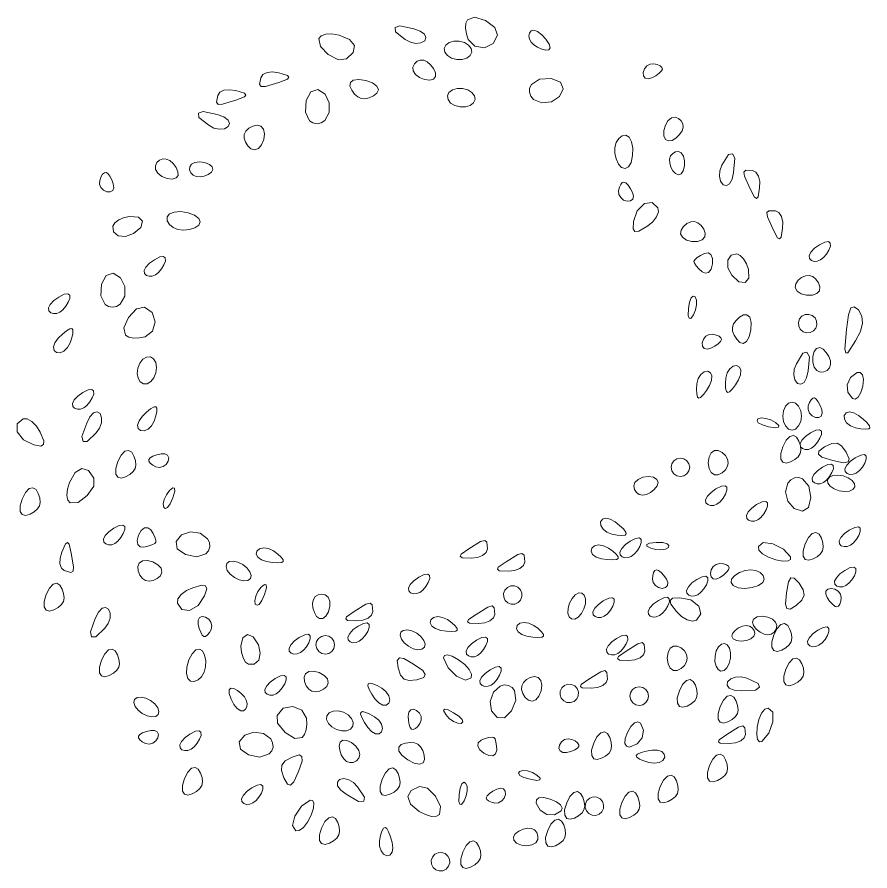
# Model space of a CAD drawing. Header units: millimetres. Extents: x -63086 to 144078, y -129912 to 13382.
# Drawn here: x 60681 to 61671, y -56152 to -55160 of the extents above; entities that cross this region are included whole.
import ezdxf

# ---------------------------------------------------------------- set-up
doc = ezdxf.new("R2010")
doc.units = ezdxf.units.MM
doc.layers.get('0').update_dxf_attribs({"lineweight": 0})
doc.layers.add('観葉植物', color=92, linetype='Continuous', lineweight=9)

# ---------------------------------------------------------------- blocks, each defined once
blk = doc.blocks.new('樹木平面（CAD素材.com）11f3c5c9')
at = {"color": 0, "linetype": 'ByBlock', "lineweight": -2}
for points in [[(31.64, 481.14), (39.18, 473.37), (50.38, 471.65), (60.58, 476.65), (65.5, 486.34), (62.54, 495.14), (51.5, 503.21), (38.76, 507.17), (30.71, 503.98), (28.89, 500.02), (28.49, 494.2), (29.42, 487.58)], [(-19.02, 479.64), (-17.54, 483.29), (-19.16, 487.21), (-24.16, 490.87), (-31.8, 493.6), (-48.04, 497.09), (-53.5, 494.99), (-53.08, 490.22), (-41.62, 481.08), (-35.68, 477.94), (-29.27, 476.59), (-23.41, 477.16)], [(-141.84, 482.24), (-139.35, 485.41), (-133.99, 487.25), (-126.69, 487.57), (-118.5, 486.19), (-106.34, 481.18), (-100.62, 473.98), (-101.9, 466.05), (-109.93, 458.71), (-119.16, 457.68), (-130.98, 463.73), (-140.2, 473.19)], [(104.41, 478.22), (107.6, 475.02), (112.06, 472.1), (117.01, 469.86), (121.71, 468.72), (125.29, 469.28), (126.76, 471.59), (125.65, 475.77), (121.74, 481.61), (117.05, 486.74), (112.1, 490.31), (107.65, 491.89), (104.44, 491.11), (102.53, 488.65), (101.85, 485.33), (102.5, 481.66)], [(18.26, 457.77), (24.51, 457.78), (30.02, 459.45), (33.96, 462.49), (35.72, 466.41), (35.01, 470.66), (31.98, 474.59), (27.07, 477.61), (21.03, 479.21), (14.78, 479.2), (9.26, 477.52), (5.33, 474.49), (3.57, 470.56), (4.28, 466.31), (7.31, 462.38), (12.22, 459.36)], [(-6.58, 442.46), (-8.75, 447.29), (-12.13, 451.77), (-16.15, 455.27), (-20.2, 457.13), (-24.16, 457.3), (-27.94, 455.85), (-30.96, 453.01), (-32.74, 449.2), (-32.51, 444.89), (-29.85, 440.58), (-25.16, 436.92), (-19.12, 434.53), (-13.15, 433.81), (-8.71, 435.13), (-6.47, 438.2)], [(244.88, 436.78), (249.36, 439.14), (253.24, 441.87), (256.07, 444.59), (257.07, 446.75), (256.5, 448.66), (254.35, 450.5), (251.02, 451.99), (246.96, 452.86), (242.76, 452.52), (238.96, 450.5), (236.15, 447.12), (234.77, 442.89), (235.12, 438.98), (237.14, 436.42), (240.57, 435.63)], [(-188.46, 431.4), (-178.25, 435.06), (-176.72, 437.28), (-178.26, 439.4), (-188.42, 442.38), (-195.61, 443.47), (-202.12, 442.75), (-206.96, 440.41), (-209.39, 436.79), (-210.69, 429.08), (-208.8, 426.43), (-203.81, 426.53)], [(-74.42, 419.02), (-72.85, 422.84), (-74.46, 426.92), (-79.58, 430.71), (-87.43, 433.54), (-95.66, 434.86), (-101.97, 434.01), (-105.36, 431.21), (-105.82, 427.12), (-103.69, 422.3), (-100.45, 417.85), (-96.63, 414.4), (-92.82, 412.6), (-88.62, 412.34), (-83.61, 413.51), (-78.62, 415.83)], [(107.43, 411.57), (117.14, 407.48), (128.38, 408.78), (137.63, 414.89), (141.9, 424), (138.51, 431.64), (127.66, 435.83), (114.3, 434.99), (104.86, 428.89), (102.78, 424.76), (102.54, 420.01), (104.17, 415.37)], [(-259.35, 416.19), (-256.91, 419.81), (-252.07, 422.15), (-245.56, 422.86), (-238.37, 421.77), (-228.22, 418.8), (-226.67, 416.67), (-228.2, 414.45), (-238.41, 410.79), (-253.76, 405.93), (-258.75, 405.83), (-260.64, 408.48)], [(-135.15, 387.18), (-129.89, 396.3), (-129.78, 407.62), (-134.7, 417.55), (-143.22, 422.92), (-151.22, 420.5), (-156.72, 410.25), (-157.53, 396.89), (-152.65, 386.77), (-148.81, 384.2), (-144.13, 383.37), (-139.33, 384.41)], [(22.07, 402.79), (28.32, 402.8), (33.83, 404.48), (37.77, 407.51), (39.53, 411.44), (38.82, 415.69), (35.78, 419.62), (30.88, 422.64), (24.83, 424.23), (18.59, 424.22), (13.07, 422.55), (9.14, 419.51), (7.37, 415.58), (8.09, 411.34), (11.12, 407.41), (16.03, 404.39)], [(-247.1, 380.08), (-245.63, 383.73), (-247.24, 387.65), (-252.25, 391.31), (-259.89, 394.04), (-276.13, 397.53), (-281.59, 395.43), (-281.17, 390.66), (-269.71, 381.52), (-263.77, 378.38), (-257.36, 377.03), (-251.5, 377.6)], [(268.23, 363.99), (272.75, 366.75), (276.78, 370.66), (279.75, 375.08), (281.1, 379.32), (280.78, 383.28), (278.87, 386.85), (275.67, 389.49), (271.68, 390.79), (267.43, 390.03), (263.48, 386.86), (260.43, 381.75), (258.81, 375.46), (258.83, 369.45), (260.69, 365.2), (264.01, 363.36)], [(-205.97, 365.12), (-205.15, 371.73), (-206.38, 377.19), (-209.41, 380.64), (-213.69, 381.72), (-218.55, 380.65), (-223.07, 378.19), (-226.58, 374.79), (-228.47, 370.92), (-228.68, 366.63), (-227.26, 361.95), (-224.49, 357.62), (-220.75, 354.33), (-216.48, 353.21), (-212.16, 354.76), (-208.45, 358.94)], [(209.63, 332.36), (213.6, 331.21), (217.43, 333.19), (220.54, 338.53), (222.34, 346.42), (222.64, 354.97), (221.2, 362.42), (218.34, 367.68), (214.46, 369.88), (210.22, 369.21), (206.31, 366.31), (203.32, 361.61), (201.75, 355.81), (201.72, 349.31), (203.25, 342.55), (206, 336.56)], [(272.3, 325.4), (275.58, 324.17), (278.69, 325.28), (281.16, 328.84), (282.53, 334.34), (282.64, 340.39), (281.33, 345.7), (278.86, 349.46), (275.61, 351.1), (272.1, 350.76), (268.92, 348.95), (266.55, 345.92), (265.38, 342.16), (265.49, 337.81), (266.87, 333.08), (269.25, 328.7)], [(327.44, 312.48), (331.25, 311.47), (334.94, 313.55), (337.96, 318.97), (339.72, 326.89), (341.17, 343.44), (338.41, 348.59), (333.74, 347.59), (326.08, 335.09), (323.7, 328.8), (323.15, 322.28), (324.45, 316.53)], [(-305.55, 327.69), (-307.72, 332.52), (-311.11, 337), (-315.12, 340.5), (-319.17, 342.36), (-323.13, 342.53), (-326.92, 341.08), (-329.94, 338.23), (-331.71, 334.43), (-331.49, 330.12), (-328.83, 325.81), (-324.13, 322.15), (-318.1, 319.76), (-312.13, 319.04), (-307.68, 320.35), (-305.45, 323.42)], [(-266.75, 326.95), (-265.13, 330.06), (-265.84, 333.28), (-269.07, 336.18), (-274.35, 338.21), (-280.35, 339.07), (-285.78, 338.42), (-289.81, 336.44), (-291.84, 333.42), (-291.94, 329.9), (-290.53, 326.51), (-287.83, 323.79), (-284.24, 322.16), (-279.91, 321.73), (-275.04, 322.52), (-270.4, 324.33)], [(361.76, 329.09), (365.65, 327.13), (368.57, 322.61), (370.09, 316.24), (369.9, 308.97), (368.2, 298.52), (366.29, 296.73), (363.89, 297.97), (359, 307.65), (352.27, 322.28), (351.55, 327.22), (353.95, 329.42)], [(-380.67, 313.53), (-382.45, 318.26), (-384.69, 322.45), (-387.03, 325.6), (-389.06, 326.85), (-391.02, 326.53), (-393.11, 324.62), (-395, 321.5), (-396.37, 317.58), (-396.55, 313.36), (-395.02, 309.35), (-392.01, 306.14), (-387.98, 304.25), (-384.06, 304.12), (-381.26, 305.8), (-380.06, 309.11)], [(216.14, 293.38), (220.05, 293.73), (222.62, 295.75), (223.4, 299.18), (222.25, 303.49), (219.9, 307.96), (217.16, 311.84), (214.45, 314.68), (212.28, 315.67), (210.37, 315.11), (208.54, 312.95), (207.05, 309.62), (206.17, 305.56), (206.51, 301.36), (208.53, 297.56), (211.91, 294.76)], [(238.89, 264.15), (245.3, 269.21), (249.98, 275.13), (252.31, 280.96), (251.82, 285.79), (245.1, 291.75), (236.06, 290.8), (227.62, 282.39), (223.38, 269.72), (222.95, 261.37), (225.09, 258.42), (229.48, 258.72)], [(-281.41, 265.63), (-279.78, 269.42), (-281.27, 273.47), (-286.18, 277.22), (-293.79, 279.98), (-302.24, 281.33), (-309.8, 280.83), (-315.38, 278.65), (-318.04, 275.07), (-317.91, 270.78), (-315.51, 266.53), (-311.22, 262.98), (-305.66, 260.71), (-299.21, 259.88), (-292.31, 260.55), (-286.03, 262.54)], [(385.63, 260.63), (390.52, 250.95), (392.92, 249.71), (394.83, 251.5), (396.53, 261.95), (396.72, 269.22), (395.2, 275.59), (392.28, 280.11), (388.39, 282.07), (380.58, 282.4), (378.18, 280.2), (378.9, 275.26)], [(-357.25, 255.82), (-348.65, 262.93), (-346.75, 270.11), (-351.33, 275.01), (-361.4, 275.81), (-368.18, 274.36), (-374.29, 271.66), (-378.89, 268.21), (-381.06, 264.48), (-380.2, 257.76), (-374.93, 253.25), (-366.38, 252.48)], [(291.23, 246.61), (297.89, 246.62), (303.16, 248.51), (306.2, 251.94), (306.74, 256.32), (305.08, 261.02), (302.09, 265.2), (298.27, 268.25), (294.2, 269.65), (289.91, 269.33), (285.45, 267.34), (281.49, 264.06), (278.69, 259.94), (278.11, 255.56), (280.18, 251.48), (284.79, 248.31)], [(440.53, 225.23), (444.09, 228), (447.55, 232.06), (450.38, 236.7), (452.09, 241.22), (451.98, 244.84), (449.87, 246.58), (445.59, 246), (439.3, 242.84), (433.63, 238.82), (429.48, 234.35), (427.36, 230.13), (427.74, 226.85), (429.95, 224.66), (433.15, 223.57), (436.87, 223.76)], [(-331.63, 207.89), (-328.07, 210.66), (-324.62, 214.72), (-321.78, 219.36), (-320.07, 223.88), (-320.19, 227.5), (-322.29, 229.24), (-326.58, 228.66), (-332.86, 225.5), (-338.53, 221.48), (-342.68, 217.01), (-344.8, 212.79), (-344.42, 209.51), (-342.22, 207.31), (-339.01, 206.23), (-335.29, 206.42)], [(303, 211.35), (306.92, 209.74), (310.62, 210.79), (313.52, 214.63), (315.1, 220.69), (315.11, 226.95), (313.28, 231.4), (309.97, 233.36), (305.76, 232.79), (301.29, 230.48), (297.43, 227.89), (294.59, 225.37), (293.66, 223.45), (294.07, 221.37), (296.18, 218.21), (299.26, 214.72)], [(337.58, 207.56), (345.7, 199.9), (353.05, 198.91), (357.35, 204.06), (356.9, 214.15), (354.62, 220.69), (351.19, 226.43), (347.19, 230.56), (343.23, 232.25), (336.66, 230.57), (332.84, 224.78), (333.13, 216.2)], [(-372.66, 174.01), (-367.39, 183.14), (-367.29, 194.46), (-372.21, 204.39), (-380.73, 209.76), (-388.73, 207.34), (-394.23, 197.09), (-395.04, 183.73), (-390.16, 173.6), (-386.32, 171.03), (-381.64, 170.2), (-376.83, 171.25)], [(424.46, 184.15), (431.12, 184.16), (436.38, 186.06), (439.43, 189.49), (439.97, 193.87), (438.31, 198.56), (435.31, 202.74), (431.5, 205.8), (427.43, 207.2), (423.14, 206.88), (418.67, 204.89), (414.72, 201.6), (411.92, 197.48), (411.33, 193.11), (413.41, 189.02), (418.02, 185.85)], [(-442.69, 164.53), (-439.12, 167.3), (-435.67, 171.37), (-432.84, 176.01), (-431.13, 180.53), (-431.24, 184.15), (-433.34, 185.89), (-437.63, 185.3), (-443.91, 182.15), (-449.58, 178.13), (-453.74, 173.66), (-455.85, 169.44), (-455.48, 166.16), (-453.27, 163.96), (-450.06, 162.87), (-446.34, 163.07)], [(293.12, 161.55), (295.55, 167.19), (296.72, 173.12), (296.54, 178.43), (294.92, 182.2), (292.64, 183), (290.41, 181.3), (288.56, 176.3), (287.48, 168.86), (287.08, 160.78), (288.19, 157.45), (290.17, 157.39)], [(-343.54, 136.04), (-334.9, 142.55), (-331.81, 153.46), (-335.51, 164.2), (-344.51, 170.28), (-353.61, 168.43), (-362.98, 158.48), (-368.49, 146.32), (-366.32, 137.93), (-362.61, 135.64), (-356.89, 134.53), (-350.21, 134.63)], [(481.11, 131.13), (486.82, 142.25), (489.24, 151.7), (488.49, 159.93), (484.73, 167.33), (479.84, 170.87), (475.94, 169.48), (473.01, 161.52), (470.8, 144.5), (468.65, 121.44), (469.86, 117.33), (472.4, 117.42)], [(346.92, 129.41), (350.89, 128.32), (354.74, 130.43), (357.88, 135.97), (359.71, 144.11), (360, 152.44), (358.38, 158.6), (355.19, 161.61), (351.06, 161.57), (346.54, 158.86), (342.53, 155.09), (339.58, 150.88), (338.27, 146.87), (338.52, 142.67), (340.31, 137.84), (343.23, 133.18)], [(424.29, 140.59), (428.49, 140.88), (432.27, 142.76), (435.05, 145.94), (436.39, 149.92), (436.1, 154.12), (434.22, 157.9), (431.04, 160.68), (427.06, 162.03), (422.86, 161.73), (419.08, 159.85), (416.3, 156.67), (414.95, 152.69), (415.25, 148.49), (417.13, 144.71), (420.31, 141.93)], [(-428.77, 145.48), (-430.99, 145.35), (-435.02, 142.85), (-439.7, 139.08), (-444.51, 134.32), (-448.32, 129.15), (-449.99, 124.18), (-449.31, 120.2), (-446.59, 117.69), (-442.42, 117.36), (-437.95, 119.36), (-433.87, 123.39), (-430.85, 128.85), (-428.83, 134.73), (-427.75, 139.95), (-427.63, 143.91)], [(313.38, 122.84), (317.85, 125.19), (321.73, 127.93), (324.57, 130.64), (325.56, 132.81), (325, 134.72), (322.84, 136.55), (319.51, 138.04), (315.45, 138.92), (311.25, 138.58), (307.45, 136.56), (304.64, 133.18), (303.27, 128.95), (303.62, 125.04), (305.63, 122.47), (309.07, 121.69)], [(440.2, 94.95), (444.39, 95.19), (448.15, 96.94), (450.9, 99.91), (452.22, 103.65), (452, 108.1), (450.24, 113.13), (447.33, 117.93), (443.66, 121.75), (439.74, 123.43), (436.06, 122.49), (433.18, 118.85), (431.64, 113.04), (431.61, 106.55), (433.26, 100.83), (436.28, 96.76)], [(-331.15, 94.29), (-330.39, 100.5), (-331.37, 106.17), (-333.89, 110.45), (-337.57, 112.69), (-341.87, 112.51), (-346.15, 109.98), (-349.75, 105.49), (-352.08, 99.69), (-352.85, 93.49), (-351.86, 87.81), (-349.34, 83.53), (-345.66, 81.29), (-341.36, 81.47), (-337.08, 84), (-333.48, 88.49)], [(413.92, 81.93), (417.73, 80.92), (421.42, 83), (424.43, 88.42), (426.2, 96.34), (427.64, 112.89), (424.88, 118.04), (420.21, 117.04), (412.55, 104.54), (410.17, 98.25), (409.62, 91.73), (410.92, 85.98)], [(332.81, 71.3), (334.93, 71.97), (338.21, 75.4), (341.8, 80.22), (345.26, 86.04), (347.66, 91.99), (348.04, 97.22), (346.39, 100.9), (343.12, 102.66), (339.01, 101.93), (335.18, 98.88), (332.24, 93.97), (330.67, 87.92), (330.18, 81.72), (330.44, 76.4), (331.31, 72.54)], [(299.27, 64.72), (301.39, 65.4), (304.67, 68.83), (308.26, 73.65), (311.73, 79.46), (314.12, 85.41), (314.5, 90.65), (312.85, 94.33), (309.59, 96.09), (305.47, 95.36), (301.65, 92.31), (298.7, 87.39), (297.13, 81.35), (296.64, 75.15), (296.9, 69.83), (297.78, 65.96)], [(477.57, 64.29), (480.89, 63.63), (484.35, 65.89), (487.47, 71.17), (489.66, 78.67), (490.54, 86.27), (489.49, 91.85), (486.8, 94.53), (483.07, 94.46), (475.28, 88.61), (471.37, 80.35), (472.23, 71.59)], [(-414.92, 53.55), (-411.36, 56.32), (-407.91, 60.38), (-405.07, 65.02), (-403.36, 69.54), (-403.47, 73.16), (-405.58, 74.9), (-409.87, 74.32), (-416.15, 71.17), (-421.82, 67.15), (-425.97, 62.68), (-428.09, 58.46), (-427.71, 55.17), (-425.51, 52.98), (-422.3, 51.89), (-418.58, 52.08)], [(396.74, 43.88), (397.55, 37.69), (399.91, 32.43), (403.42, 28.92), (407.55, 27.67), (411.67, 28.92), (415.18, 32.43), (417.55, 37.69), (418.35, 43.88), (417.55, 50.08), (415.18, 55.33), (411.67, 58.85), (407.55, 60.09), (403.42, 58.85), (399.91, 55.33), (397.55, 50.08)], [(442.03, 51.63), (440.25, 56.36), (438.02, 60.55), (435.68, 63.7), (433.65, 64.95), (431.68, 64.63), (429.6, 62.72), (427.71, 59.6), (426.34, 55.68), (426.16, 51.47), (427.69, 47.45), (430.7, 44.24), (434.72, 42.36), (438.65, 42.22), (441.44, 43.9), (442.64, 47.21)], [(-331.11, 54.81), (-333.33, 54.69), (-337.36, 52.18), (-342.05, 48.41), (-346.85, 43.65), (-350.66, 38.49), (-352.33, 33.51), (-351.65, 29.54), (-348.93, 27.02), (-344.76, 26.7), (-340.3, 28.7), (-336.21, 32.72), (-333.19, 38.18), (-331.17, 44.07), (-330.09, 49.28), (-329.97, 53.24)], [(-465.55, 25.25), (-469.77, 32.24), (-475.07, 37.61), (-480.57, 40.65), (-485.42, 40.76), (-492.17, 34.83), (-492.34, 25.74), (-485.04, 16.33), (-473, 10.55), (-464.76, 9.1), (-461.57, 10.85), (-461.32, 15.24)], [(-396.03, 46.75), (-399.46, 48.68), (-403.56, 47.58), (-407.83, 43.09), (-411.51, 35.86), (-417.05, 20.19), (-415.66, 14.51), (-410.88, 14.32), (-400.35, 24.51), (-396.47, 30.01), (-394.31, 36.19), (-394.14, 42.08)], [(388.24, 36.32), (382.94, 39.43), (377.21, 41.32), (371.91, 41.8), (367.97, 40.66), (366.9, 38.5), (368.31, 36.07), (373.03, 33.62), (380.29, 31.63), (388.26, 30.23), (391.69, 30.92), (392, 32.88)], [(497.96, 30.44), (497.55, 32.63), (494.55, 36.31), (490.21, 40.47), (484.87, 44.63), (479.26, 47.74), (474.11, 48.76), (470.26, 47.59), (468.11, 44.56), (468.33, 40.38), (470.88, 36.21), (475.39, 32.68), (481.2, 30.38), (487.29, 29.13), (492.6, 28.73), (496.54, 29.11)], [(412.89, 19.4), (409.31, 21.45), (405.05, 20.37), (400.63, 15.79), (396.83, 8.36), (394.47, 0.36), (394.5, -6.01), (396.84, -9.72), (400.85, -10.7), (405.9, -9.21), (410.73, -6.56), (414.63, -3.21), (416.9, 0.34), (417.71, 4.47), (417.18, 9.59), (415.51, 14.84)], [(430.12, 6.73), (433.68, 9.5), (437.13, 13.56), (439.97, 18.2), (441.68, 22.72), (441.57, 26.34), (439.46, 28.08), (435.18, 27.5), (428.89, 24.34), (423.22, 20.33), (419.07, 15.85), (416.95, 11.64), (417.33, 8.35), (419.54, 6.16), (422.74, 5.07), (426.46, 5.26)], [(470.51, 1.88), (465.12, 9.24), (459.84, 12.45), (453.66, 12.19), (445.39, 8.36), (438.68, 3.4), (438.12, -0.37), (442.28, -3.75), (454.71, -7.44), (467.38, -10.22), (472.65, -9.27), (473.98, -5.7)], [(-359.28, 2.06), (-362.86, 4.11), (-367.11, 3.03), (-371.53, -1.56), (-375.33, -8.98), (-377.7, -16.98), (-377.66, -23.35), (-375.32, -27.06), (-371.32, -28.04), (-366.27, -26.55), (-361.44, -23.9), (-357.53, -20.56), (-355.26, -17.01), (-354.46, -12.87), (-354.98, -7.76), (-356.65, -2.5)], [(-325.16, 0.05), (-330.08, -1.11), (-334.52, -2.79), (-337.94, -4.71), (-339.44, -6.56), (-339.37, -8.55), (-337.75, -10.86), (-334.89, -13.14), (-331.18, -15), (-327.03, -15.72), (-322.84, -14.71), (-319.28, -12.14), (-316.89, -8.39), (-316.26, -4.51), (-317.57, -1.52), (-320.7, 0.09)], [(310.28, -10.15), (311.14, -16.76), (313.69, -21.74), (317.48, -24.32), (321.9, -24.29), (326.34, -22.05), (330.1, -18.54), (332.65, -14.37), (333.51, -10.15), (332.65, -5.94), (330.1, -1.77), (326.34, 1.74), (321.9, 3.99), (317.48, 4.01), (313.69, 1.43), (311.14, -3.55)], [(267.05, -15.56), (267.87, -19.68), (270.22, -23.19), (273.73, -25.54), (277.86, -26.37), (281.98, -25.54), (285.49, -23.19), (287.84, -19.68), (288.66, -15.56), (287.84, -11.43), (285.49, -7.93), (281.98, -5.58), (277.86, -4.75), (273.73, -5.58), (270.22, -7.93), (267.87, -11.43)], [(482.17, -22.16), (485.74, -19.39), (489.19, -15.32), (492.03, -10.68), (493.74, -6.16), (493.62, -2.55), (491.52, -0.8), (487.23, -1.39), (480.95, -4.54), (475.28, -8.56), (471.13, -13.03), (469.01, -17.25), (469.38, -20.54), (471.59, -22.73), (474.8, -23.82), (478.52, -23.62)], [(-430.59, -56.72), (-433.42, -53.85), (-434.56, -48.29), (-433.94, -41.01), (-431.52, -33.06), (-425, -21.65), (-417.13, -16.9), (-409.43, -19.18), (-403.17, -28.08), (-403.33, -37.37), (-410.84, -48.31), (-421.41, -56.25)], [(444, -33.16), (447.56, -30.38), (451.02, -26.32), (453.85, -21.68), (455.56, -17.16), (455.45, -13.54), (453.34, -11.8), (449.06, -12.39), (442.77, -15.54), (437.1, -19.56), (432.95, -24.03), (430.83, -28.25), (431.21, -31.53), (433.42, -33.73), (436.62, -34.82), (440.34, -34.62)], [(223.82, -37.17), (224.59, -41.3), (226.81, -44.81), (230.11, -47.15), (233.99, -47.98), (238.37, -47.19), (243.13, -44.81), (247.53, -41.31), (250.84, -37.17), (252, -33.07), (250.61, -29.54), (246.63, -27.16), (240.67, -26.37), (234.23, -27.17), (228.77, -29.54), (225.12, -33.05)], [(402.79, -33.76), (399.97, -43.91), (402.7, -54.9), (409.94, -63.28), (419.53, -66.36), (426.67, -62.02), (429.44, -50.72), (426.89, -37.58), (419.64, -28.99), (415.28, -27.46), (410.54, -27.83), (406.15, -30.04)], [(480.26, -38.21), (479.92, -34.57), (477.24, -30.86), (472.65, -27.63), (466.81, -25.44), (460.64, -24.54), (455.07, -25.14), (450.93, -27.09), (448.87, -30.11), (449.21, -33.75), (451.89, -37.46), (456.48, -40.69), (462.32, -42.88), (468.49, -43.78), (474.06, -43.18), (478.21, -41.22)], [(-470.33, -41.29), (-473.91, -39.24), (-478.16, -40.32), (-482.58, -44.91), (-486.38, -52.33), (-488.75, -60.33), (-488.71, -66.7), (-486.38, -70.41), (-482.37, -71.4), (-477.32, -69.9), (-472.49, -67.25), (-468.58, -63.91), (-466.32, -60.36), (-465.51, -56.22), (-466.03, -51.11), (-467.7, -45.86)], [(-315.2, -42.49), (-318.97, -47.35), (-321.58, -52.79), (-322.73, -57.98), (-322.11, -62.04), (-320.09, -63.38), (-317.51, -62.29), (-314.47, -57.91), (-311.57, -50.97), (-309.16, -43.25), (-309.41, -39.75), (-311.31, -39.19)], [(320.36, -58.21), (323.92, -55.44), (327.38, -51.38), (330.21, -46.74), (331.92, -42.22), (331.81, -38.6), (329.7, -36.86), (325.42, -37.44), (319.13, -40.6), (313.46, -44.61), (309.31, -49.09), (307.19, -53.3), (307.57, -56.59), (309.78, -58.78), (312.98, -59.87), (316.7, -59.68)], [(367.65, -76.51), (371.21, -73.74), (374.67, -69.67), (377.5, -65.04), (379.21, -60.52), (379.1, -56.9), (376.99, -55.15), (372.71, -55.74), (366.42, -58.89), (360.76, -62.91), (356.6, -67.38), (354.48, -71.6), (354.86, -74.89), (357.07, -77.08), (360.27, -78.17), (364, -77.97)], [(215.1, -92.94), (214.69, -90.75), (211.69, -87.07), (207.35, -82.91), (202.01, -78.75), (196.4, -75.64), (191.25, -74.62), (187.4, -75.79), (185.25, -78.82), (185.47, -83), (188.02, -87.17), (192.53, -90.7), (198.34, -93), (204.43, -94.25), (209.74, -94.65), (213.68, -94.27)], [(-378.84, -103.89), (-375.28, -101.12), (-371.83, -97.05), (-368.99, -92.41), (-367.28, -87.89), (-367.39, -84.27), (-369.5, -82.53), (-373.78, -83.12), (-380.07, -86.27), (-385.74, -90.29), (-389.89, -94.76), (-392.01, -98.98), (-391.63, -102.26), (-389.42, -104.46), (-386.22, -105.55), (-382.5, -105.35)], [(-337.2, -88.25), (-340.6, -85.7), (-344.44, -85.81), (-348.21, -88.8), (-351.25, -94.27), (-352.82, -100.33), (-352.16, -105.1), (-349.44, -107.82), (-345.22, -108.32), (-340.32, -107.2), (-335.94, -105.65), (-332.56, -103.92), (-331.18, -102.3), (-331.06, -100.17), (-332.31, -96.59), (-334.42, -92.44)], [(475.23, -105.99), (478.8, -103.22), (482.25, -99.15), (485.09, -94.52), (486.8, -90), (486.68, -86.38), (484.58, -84.63), (480.29, -85.22), (474.01, -88.37), (468.34, -92.39), (464.19, -96.86), (462.07, -101.08), (462.44, -104.37), (464.65, -106.56), (467.86, -107.65), (471.58, -107.45)], [(-271.27, -98.4), (-279.64, -92.01), (-290.86, -90.46), (-301.33, -94.07), (-307.75, -101.84), (-306.37, -110.08), (-296.91, -116.84), (-283.77, -119.36), (-273.1, -115.81), (-270.06, -112.33), (-268.64, -107.8), (-269.06, -102.9)], [(220.88, -118.93), (224.45, -116.16), (227.9, -112.09), (230.73, -107.45), (232.45, -102.93), (232.33, -99.32), (230.23, -97.57), (225.94, -98.16), (219.66, -101.31), (213.99, -105.33), (209.84, -109.8), (207.72, -114.02), (208.09, -117.3), (210.3, -119.5), (213.51, -120.59), (217.23, -120.39)], [(438.92, -93.32), (435.33, -91.27), (431.08, -92.35), (426.66, -96.93), (422.86, -104.36), (420.49, -112.35), (420.53, -118.72), (422.87, -122.44), (426.87, -123.42), (431.92, -121.93), (436.75, -119.28), (440.66, -115.93), (442.93, -112.38), (443.73, -108.25), (443.21, -103.13), (441.54, -97.88)], [(-429.51, -115.35), (-431.84, -104.75), (-433.84, -102.95), (-436.15, -104.21), (-440.4, -113.9), (-442.4, -120.9), (-442.52, -127.44), (-440.82, -132.54), (-437.54, -135.42), (-430.06, -137.69), (-427.19, -136.15), (-426.65, -131.19)], [(32.22, -110.22), (23.24, -116.31), (22.31, -118.84), (24.34, -120.52), (34.92, -120.86), (42.15, -120.12), (48.28, -117.8), (52.38, -114.33), (53.83, -110.22), (53.16, -102.43), (50.67, -100.33), (45.86, -101.68)], [(174.95, -109.37), (174.2, -113), (175.97, -116.62), (180.24, -119.68), (186.34, -121.65), (193.02, -122.72), (199.03, -123.04), (203.76, -122.72), (205.64, -121.53), (205.64, -119.59), (203.23, -116.44), (199.32, -112.84), (194.24, -109.24), (188.59, -106.57), (182.93, -105.69), (178.14, -106.67)], [(243.41, -109.4), (249.32, -111.09), (255.34, -111.49), (260.59, -110.64), (264.12, -108.55), (264.62, -106.18), (262.65, -104.19), (257.46, -102.99), (249.94, -102.87), (241.87, -103.51), (238.72, -105.04), (238.9, -107.01)], [(405.89, -119.55), (397.47, -110.41), (385.03, -104.19), (373.82, -102.9), (368.4, -107.48), (369.14, -111.56), (373.33, -115.93), (380.12, -119.93), (388.62, -122.86), (396.97, -124.48), (403.05, -124.3), (405.82, -122.44)], [(-213.97, -112.76), (-214.71, -116.39), (-212.94, -120.01), (-208.68, -123.08), (-202.57, -125.05), (-195.89, -126.11), (-189.88, -126.44), (-185.15, -126.12), (-183.28, -124.92), (-183.27, -122.98), (-185.68, -119.84), (-189.59, -116.23), (-194.67, -112.64), (-200.32, -109.97), (-205.98, -109.08), (-210.77, -110.06)], [(97.06, -125.32), (95.61, -129.43), (91.51, -132.9), (85.38, -135.22), (78.15, -135.96), (67.57, -135.62), (65.54, -133.94), (66.47, -131.41), (75.45, -125.32), (89.09, -116.78), (93.9, -115.43), (96.39, -117.53)], [(-334.61, -125.33), (-341.06, -123.67), (-346.63, -124.19), (-350.43, -126.76), (-352.05, -130.86), (-351.61, -135.82), (-349.76, -140.62), (-346.82, -144.53), (-343.23, -146.9), (-339, -147.66), (-334.18, -146.85), (-329.53, -144.65), (-325.79, -141.37), (-324.13, -137.27), (-325.12, -132.8), (-328.79, -128.58)], [(-248.83, -127.27), (-249.63, -130.83), (-248.23, -135.19), (-244.86, -139.68), (-239.99, -143.57), (-234.4, -146.34), (-228.91, -147.49), (-224.37, -146.91), (-221.48, -144.68), (-220.68, -141.12), (-222.08, -136.76), (-225.44, -132.27), (-230.31, -128.38), (-235.9, -125.61), (-241.39, -124.46), (-245.94, -125.04)], [(312.82, -138.8), (313.67, -142.63), (316, -144.92), (319.5, -145.26), (323.63, -143.56), (327.77, -140.66), (331.26, -137.45), (333.73, -134.4), (334.44, -132.12), (333.63, -130.3), (331.26, -128.75), (327.77, -127.7), (323.63, -127.35), (319.51, -128.23), (316, -130.72), (313.65, -134.43)], [(245.43, -145.25), (246.31, -149.37), (248.8, -152.88), (252.51, -155.23), (256.88, -156.06), (260.72, -155.21), (263, -152.88), (263.34, -149.38), (261.64, -145.25), (258.74, -141.11), (255.53, -137.61), (252.48, -135.15), (250.2, -134.44), (248.38, -135.24), (246.83, -137.61), (245.78, -141.11)], [(337.3, -145.25), (336.66, -149.33), (339.12, -152.88), (344.81, -155.28), (352.87, -156.06), (361.39, -155.26), (368.59, -152.88), (373.44, -149.38), (375.12, -145.25), (373.92, -141.13), (370.55, -137.61), (365.5, -135.25), (359.55, -134.44), (353.1, -135.24), (346.59, -137.61), (341, -141.11)], [(470.03, -152.81), (473.59, -150.04), (477.04, -145.98), (479.88, -141.34), (481.59, -136.82), (481.48, -133.2), (479.37, -131.46), (475.09, -132.04), (468.8, -135.19), (463.13, -139.21), (458.98, -143.68), (456.86, -147.9), (457.24, -151.19), (459.45, -153.38), (462.65, -154.47), (466.37, -154.28)], [(-24.75, -160.76), (-21.19, -157.99), (-17.74, -153.92), (-14.9, -149.28), (-13.19, -144.76), (-13.3, -141.15), (-15.41, -139.4), (-19.69, -139.99), (-25.98, -143.14), (-31.65, -147.16), (-35.8, -151.63), (-37.92, -155.85), (-37.54, -159.13), (-35.34, -161.33), (-32.13, -162.42), (-28.41, -162.22)], [(298.22, -163.41), (301.79, -160.63), (305.24, -156.57), (308.08, -151.93), (309.79, -147.41), (309.67, -143.79), (307.57, -142.05), (303.28, -142.64), (297, -145.79), (291.33, -149.81), (287.18, -154.28), (285.06, -158.5), (285.43, -161.78), (287.64, -163.98), (290.85, -165.07), (294.57, -164.87)], [(412.45, -175.87), (419.08, -169.61), (421.61, -163.97), (420.59, -157.88), (415.76, -150.14), (410.02, -144.1), (406.2, -144.01), (403.37, -148.56), (401.24, -161.35), (400.05, -174.26), (401.64, -179.38), (405.36, -180.26)], [(-442.57, -152.28), (-446.15, -150.23), (-450.4, -151.31), (-454.82, -155.89), (-458.62, -163.32), (-460.99, -171.31), (-460.95, -177.68), (-458.61, -181.4), (-454.61, -182.38), (-449.56, -180.89), (-444.73, -178.24), (-440.82, -174.89), (-438.55, -171.34), (-437.75, -167.21), (-438.27, -162.09), (-439.94, -156.84)], [(-288.3, -155.38), (-295.77, -158.68), (-301.77, -163.24), (-305.49, -168.31), (-306.22, -173.11), (-301.2, -180.56), (-292.21, -181.89), (-281.94, -175.86), (-274.67, -164.65), (-272.17, -156.67), (-273.5, -153.27), (-277.83, -152.47)], [(-208.84, -154.87), (-212.6, -159.73), (-215.21, -165.17), (-216.36, -170.36), (-215.74, -174.42), (-213.72, -175.76), (-211.14, -174.67), (-208.1, -170.3), (-205.2, -163.36), (-202.79, -155.63), (-203.04, -152.13), (-204.94, -151.58)], [(74.16, -158.02), (72.64, -161.94), (72.74, -166.16), (74.44, -170.03), (77.47, -172.94), (81.4, -174.46), (85.62, -174.36), (89.48, -172.66), (92.39, -169.63), (93.91, -165.7), (93.82, -161.48), (92.12, -157.62), (89.08, -154.71), (85.16, -153.19), (80.94, -153.28), (77.07, -154.98)], [(448.27, -166.86), (451.17, -171), (454.38, -174.5), (457.43, -176.96), (459.71, -177.67), (461.53, -176.87), (463.08, -174.5), (464.13, -171), (464.48, -166.86), (463.6, -162.74), (461.12, -159.23), (457.4, -156.88), (453.03, -156.06), (449.2, -156.9), (446.91, -159.23), (446.57, -162.73)], [(-134.5, -163.5), (-138.62, -162.69), (-142.69, -163.44), (-146.1, -165.64), (-148.31, -168.93), (-149.2, -173.3), (-148.76, -178.6), (-147.14, -183.98), (-144.53, -188.59), (-141.16, -191.2), (-137.36, -191.21), (-133.67, -188.4), (-130.72, -183.16), (-129.08, -176.88), (-129.25, -170.93), (-131.15, -166.24)], [(163.52, -161.47), (159.87, -161.34), (155.85, -163.53), (152.06, -167.67), (149.14, -173.18), (147.46, -179.18), (147.35, -184.79), (148.75, -189.15), (151.48, -191.57), (155.14, -191.7), (159.16, -189.51), (162.94, -185.38), (165.87, -179.87), (167.55, -173.86), (167.66, -168.25), (166.26, -163.9)], [(189.55, -188.26), (193.12, -185.49), (196.57, -181.43), (199.4, -176.79), (201.11, -172.27), (201, -168.65), (198.9, -166.91), (194.61, -167.49), (188.33, -170.65), (182.66, -174.66), (178.5, -179.14), (176.39, -183.35), (176.76, -186.64), (178.97, -188.83), (182.18, -189.92), (185.9, -189.73)], [(253.49, -187.71), (257.06, -184.94), (260.51, -180.88), (263.34, -176.24), (265.05, -171.72), (264.94, -168.1), (262.84, -166.36), (258.55, -166.94), (252.27, -170.1), (246.6, -174.11), (242.44, -178.59), (240.33, -182.8), (240.7, -186.09), (242.91, -188.28), (246.12, -189.37), (249.84, -189.18)], [(273.39, -182.99), (279.23, -188.7), (285.69, -192.58), (291.78, -194.16), (296.51, -193.05), (301.56, -185.62), (299.46, -176.78), (290.04, -169.48), (276.93, -166.9), (268.6, -167.54), (265.94, -170.04), (266.8, -174.35)], [(-386.11, -180.07), (-389.55, -178.14), (-393.64, -179.24), (-397.91, -183.74), (-401.6, -190.96), (-407.13, -206.63), (-405.74, -212.31), (-400.97, -212.5), (-390.43, -202.31), (-386.56, -196.81), (-384.4, -190.63), (-384.22, -184.74)], [(-100.84, -183.02), (-109.81, -189.11), (-110.74, -191.64), (-108.71, -193.31), (-98.13, -193.66), (-90.9, -192.92), (-84.78, -190.6), (-80.67, -187.13), (-79.22, -183.02), (-79.89, -175.23), (-82.38, -173.13), (-87.19, -174.48)], [(62.35, -186.32), (60.9, -190.43), (56.8, -193.9), (50.68, -196.22), (43.44, -196.96), (32.86, -196.62), (30.83, -194.94), (31.76, -192.41), (40.74, -186.32), (54.39, -177.78), (59.2, -176.43), (61.68, -178.53)], [(-273.57, -189.36), (-277.44, -188.72), (-280.43, -190.03), (-282.04, -193.16), (-282, -197.62), (-280.84, -202.55), (-279.16, -206.98), (-277.24, -210.41), (-275.39, -211.91), (-273.4, -211.84), (-271.09, -210.21), (-268.81, -207.36), (-266.95, -203.64), (-266.23, -199.49), (-267.24, -195.31), (-269.81, -191.75)], [(-95.03, -217.48), (-91.46, -214.71), (-88.01, -210.64), (-85.18, -206), (-83.47, -201.48), (-83.58, -197.87), (-85.69, -196.12), (-89.97, -196.71), (-96.26, -199.86), (-101.92, -203.88), (-106.08, -208.35), (-108.2, -212.57), (-107.82, -215.86), (-105.61, -218.05), (-102.41, -219.14), (-98.68, -218.94)], [(-11.87, -192.53), (-12.61, -196.16), (-10.84, -199.78), (-6.58, -202.85), (-0.47, -204.82), (6.21, -205.88), (12.21, -206.21), (16.95, -205.89), (18.82, -204.69), (18.83, -202.75), (16.42, -199.61), (12.5, -196), (7.43, -192.41), (1.78, -189.74), (-3.88, -188.85), (-8.67, -189.83)], [(88.33, -199.32), (87.59, -202.95), (89.36, -206.57), (93.62, -209.64), (99.73, -211.61), (106.41, -212.67), (112.41, -213), (117.15, -212.68), (119.02, -211.48), (119.03, -209.54), (116.62, -206.4), (112.7, -202.79), (107.63, -199.19), (101.98, -196.52), (96.32, -195.64), (91.53, -196.62)], [(362.69, -199.32), (365.99, -203.45), (370.39, -206.95), (375.15, -209.34), (379.53, -210.13), (383.42, -209.3), (386.72, -206.95), (388.93, -203.45), (389.7, -199.32), (388.41, -195.2), (384.76, -191.69), (379.3, -189.32), (372.86, -188.51), (366.89, -189.31), (362.92, -191.69), (361.52, -195.22)], [(402.48, -199.1), (398.9, -197.05), (394.64, -198.13), (390.22, -202.71), (386.42, -210.14), (384.05, -218.13), (384.09, -224.5), (386.43, -228.22), (390.44, -229.2), (395.49, -227.71), (400.31, -225.06), (404.22, -221.71), (406.49, -218.16), (407.29, -214.03), (406.77, -208.91), (405.1, -203.66)], [(-46.73, -207.04), (-47.53, -210.6), (-46.13, -214.96), (-42.76, -219.45), (-37.89, -223.34), (-32.3, -226.11), (-26.81, -227.26), (-22.27, -226.69), (-19.38, -224.45), (-18.58, -220.89), (-19.98, -216.53), (-23.34, -212.04), (-28.22, -208.15), (-33.81, -205.38), (-39.3, -204.23), (-43.84, -204.81)], [(338.41, -208.29), (337.61, -211.7), (339.1, -214.65), (342.95, -216.65), (348.58, -217.3), (354.6, -216.63), (359.69, -214.65), (363.11, -211.73), (364.32, -208.29), (363.54, -204.86), (361.33, -201.93), (358.03, -199.97), (354.15, -199.29), (349.84, -199.95), (345.33, -201.93), (341.29, -204.85)], [(438.79, -222.17), (442.36, -219.4), (445.81, -215.34), (448.65, -210.7), (450.36, -206.18), (450.24, -202.56), (448.14, -200.82), (443.85, -201.4), (437.57, -204.56), (431.9, -208.58), (427.75, -213.05), (425.63, -217.27), (426.01, -220.55), (428.21, -222.75), (431.42, -223.83), (435.14, -223.64)], [(-212.1, -221.71), (-218.05, -212.27), (-224.92, -209.47), (-230.37, -213.39), (-232.45, -223.26), (-231.88, -230.17), (-229.99, -236.58), (-227.15, -241.58), (-223.73, -244.21), (-216.95, -244.22), (-211.81, -239.57), (-209.95, -231.18)], [(-163.42, -230.7), (-159.86, -227.93), (-156.4, -223.87), (-153.57, -219.23), (-151.86, -214.71), (-151.97, -211.09), (-154.08, -209.35), (-158.36, -209.93), (-164.65, -213.09), (-170.32, -217.1), (-174.47, -221.58), (-176.59, -225.8), (-176.21, -229.08), (-174, -231.27), (-170.8, -232.36), (-167.08, -232.17)], [(-130.48, -211.67), (-134.62, -210.9), (-138.75, -211.78), (-142.23, -214.17), (-144.53, -217.69), (-145.3, -221.83), (-144.42, -225.96), (-142.03, -229.44), (-138.51, -231.74), (-134.37, -232.5), (-130.24, -231.62), (-126.76, -229.24), (-124.46, -225.72), (-123.7, -221.58), (-124.57, -217.45), (-126.96, -213.97)], [(42.27, -233.93), (45.83, -231.16), (49.28, -227.09), (52.12, -222.46), (53.83, -217.94), (53.72, -214.32), (51.61, -212.58), (47.33, -213.16), (41.04, -216.31), (35.37, -220.33), (31.22, -224.8), (29.1, -229.02), (29.48, -232.31), (31.69, -234.5), (34.89, -235.59), (38.61, -235.4)], [(205.1, -231.75), (208.66, -228.98), (212.11, -224.92), (214.95, -220.28), (216.66, -215.76), (216.55, -212.14), (214.44, -210.4), (210.16, -210.98), (203.87, -214.14), (198.2, -218.16), (194.05, -222.63), (191.93, -226.85), (192.31, -230.13), (194.52, -232.33), (197.72, -233.41), (201.44, -233.22)], [(-378.36, -228.58), (-381.94, -226.53), (-386.2, -227.61), (-390.62, -232.19), (-394.42, -239.62), (-396.79, -247.61), (-396.75, -253.98), (-394.41, -257.7), (-390.4, -258.68), (-385.35, -257.19), (-380.53, -254.54), (-376.62, -251.19), (-374.35, -247.64), (-373.54, -243.51), (-374.07, -238.39), (-375.74, -233.14)], [(-276.99, -228.73), (-280.55, -226.63), (-284.75, -227.59), (-289.09, -231.98), (-292.8, -239.18), (-295.23, -247.38), (-295.69, -254.95), (-294.24, -260.76), (-291.03, -263.85), (-286.76, -264.27), (-282.25, -262.44), (-278.18, -258.63), (-275.22, -253.41), (-273.56, -247.12), (-273.35, -240.19), (-274.52, -233.7)], [(236.55, -229), (235.1, -233.11), (231, -236.58), (224.87, -238.9), (217.64, -239.64), (207.06, -239.29), (205.03, -237.62), (205.96, -235.08), (214.94, -229), (228.58, -220.45), (233.39, -219.11), (235.88, -221.21)], [(262.68, -237.15), (263.55, -243.75), (266.1, -248.73), (269.89, -251.31), (274.3, -251.29), (278.74, -249.04), (282.51, -245.54), (285.05, -241.36), (285.92, -237.15), (285.05, -232.93), (282.51, -228.76), (278.74, -225.26), (274.3, -223.01), (269.89, -222.99), (266.1, -225.56), (263.55, -230.54)], [(324.96, -252.06), (328.53, -251.27), (331.88, -248.15), (334.52, -243.2), (335.97, -237.13), (336.1, -230.9), (334.81, -225.44), (332.36, -221.57), (329.11, -219.9), (325.54, -220.69), (322.19, -223.81), (319.56, -228.76), (318.1, -234.83), (317.97, -241.07), (319.26, -246.52), (321.71, -250.39)], [(-49.86, -248.18), (-47.01, -256.84), (-42.98, -261.53), (-37.03, -263.19), (-27.98, -262.11), (-20.07, -259.47), (-18.36, -256.06), (-21.27, -251.56), (-31.95, -244.2), (-43.14, -237.64), (-48.45, -236.91), (-50.82, -239.9)], [(2.96, -236.91), (8.13, -248.2), (18.04, -257.97), (28.3, -262.66), (34.87, -259.99), (35.43, -255.88), (32.8, -250.42), (27.58, -244.53), (20.41, -239.1), (12.97, -234.98), (7.13, -233.27), (3.92, -234.18)], [(416.36, -238.98), (412.78, -236.93), (408.53, -238.01), (404.1, -242.6), (400.3, -250.02), (397.94, -258.02), (397.98, -264.39), (400.31, -268.1), (404.32, -269.09), (409.37, -267.59), (414.2, -264.94), (418.1, -261.6), (420.37, -258.05), (421.18, -253.91), (420.65, -248.8), (418.98, -243.55)], [(58.15, -268.33), (61.71, -265.56), (65.16, -261.5), (68, -256.86), (69.71, -252.34), (69.6, -248.72), (67.49, -246.98), (63.21, -247.56), (56.92, -250.72), (51.25, -254.73), (47.1, -259.21), (44.98, -263.42), (45.36, -266.71), (47.56, -268.9), (50.77, -269.99), (54.49, -269.8)], [(-191.47, -278.44), (-187.9, -275.67), (-184.45, -271.6), (-181.61, -266.97), (-179.9, -262.45), (-180.02, -258.83), (-182.12, -257.09), (-186.41, -257.67), (-192.69, -260.82), (-198.36, -264.84), (-202.51, -269.31), (-204.63, -273.53), (-204.25, -276.82), (-202.05, -279.01), (-198.84, -280.1), (-195.12, -279.91)], [(-141.52, -253.81), (-147.97, -252.16), (-153.54, -252.68), (-157.34, -255.24), (-158.96, -259.35), (-158.52, -264.31), (-156.67, -269.1), (-153.74, -273.02), (-150.15, -275.39), (-145.91, -276.15), (-141.09, -275.33), (-136.44, -273.14), (-132.71, -269.85), (-131.05, -265.76), (-132.03, -261.28), (-135.71, -257.06)], [(171.71, -261.42), (162.73, -267.51), (161.8, -270.04), (163.83, -271.71), (174.41, -272.06), (181.64, -271.32), (187.77, -269), (191.87, -265.53), (193.32, -261.42), (192.65, -253.63), (190.16, -251.53), (185.35, -252.88)], [(-84.8, -266.84), (-85.09, -269.05), (-83.37, -273.47), (-80.54, -278.77), (-76.75, -284.38), (-72.38, -289.08), (-67.8, -291.64), (-63.77, -291.71), (-60.79, -289.5), (-59.7, -285.46), (-60.84, -280.71), (-64.03, -275.95), (-68.84, -271.97), (-74.25, -268.89), (-79.17, -266.87), (-83.04, -266.02)], [(116.12, -275.14), (116.94, -268.53), (115.71, -263.08), (112.68, -259.63), (108.4, -258.55), (103.54, -259.62), (99.02, -262.07), (95.52, -265.48), (93.62, -269.34), (93.41, -273.64), (94.83, -278.32), (97.6, -282.65), (101.34, -285.94), (105.61, -287.06), (109.93, -285.51), (113.64, -281.32)], [(159.33, -280.7), (159.56, -276.5), (158.16, -272.52), (155.35, -269.37), (151.56, -267.54), (147.37, -267.31), (143.38, -268.71), (140.23, -271.52), (138.4, -275.31), (138.17, -279.51), (139.57, -283.49), (142.38, -286.64), (146.17, -288.47), (150.37, -288.7), (154.35, -287.3), (157.5, -284.49)], [(292.72, -264.04), (289.14, -261.99), (284.89, -263.07), (280.46, -267.65), (276.66, -275.08), (274.3, -283.07), (274.34, -289.44), (276.67, -293.16), (280.68, -294.14), (285.73, -292.65), (290.56, -290), (294.46, -286.65), (296.73, -283.1), (297.54, -278.97), (297.01, -273.85), (295.34, -268.6)], [(332.64, -264.64), (332.13, -268.54), (334.67, -271.94), (340.43, -274.24), (348.51, -274.97), (365.11, -274.29), (369.86, -270.9), (368.27, -266.39), (354.89, -260.39), (348.35, -258.84), (341.81, -259.13), (336.28, -261.15)], [(-226.14, -285.93), (-228.43, -282.04), (-232.02, -278.09), (-236.26, -274.69), (-240.53, -272.41), (-244.13, -272.06), (-246.13, -273.93), (-246.09, -278.25), (-243.77, -284.89), (-240.51, -291.03), (-236.61, -295.72), (-232.69, -298.36), (-229.39, -298.4), (-226.93, -296.49), (-225.44, -293.45), (-225.16, -289.74)], [(68.55, -269.59), (60.73, -276.64), (57.13, -287.37), (58.73, -298.33), (65.17, -306.08), (73.52, -306.25), (81.93, -298.2), (86.84, -285.76), (85.33, -274.62), (82.47, -270.98), (78.28, -268.75), (73.38, -268.25)], [(234.1, -271.18), (229.97, -270.41), (225.84, -271.29), (222.35, -273.68), (220.06, -277.2), (219.29, -281.33), (220.17, -285.46), (222.55, -288.95), (226.08, -291.25), (230.21, -292.01), (234.34, -291.13), (237.83, -288.75), (240.13, -285.23), (240.89, -281.09), (240.01, -276.96), (237.63, -273.47)], [(-355.82, -285.11), (-356.62, -288.68), (-355.22, -293.04), (-351.85, -297.52), (-346.98, -301.42), (-341.39, -304.18), (-335.9, -305.33), (-331.36, -304.76), (-328.47, -302.52), (-327.67, -298.96), (-329.07, -294.6), (-332.43, -290.11), (-337.31, -286.22), (-342.9, -283.45), (-348.39, -282.31), (-352.93, -282.88)], [(340.01, -282.34), (336.43, -280.29), (332.18, -281.36), (327.75, -285.95), (323.95, -293.37), (321.59, -301.37), (321.63, -307.74), (323.96, -311.45), (327.97, -312.44), (333.02, -310.95), (337.85, -308.29), (341.75, -304.95), (344.02, -301.4), (344.83, -297.27), (344.3, -292.15), (342.64, -286.9)], [(-156.41, -306.92), (-161.76, -297.51), (-172.18, -293.06), (-183.31, -295.35), (-190.49, -303.51), (-189.82, -312.76), (-181.15, -323.33), (-169.8, -330.35), (-161.2, -329.27), (-158.45, -325.89), (-156.61, -320.35), (-155.86, -313.71)], [(-38.18, -304.3), (-37.95, -309.35), (-37.12, -314.02), (-35.87, -317.74), (-34.33, -319.56), (-32.36, -319.86), (-29.78, -318.69), (-27.02, -316.31), (-24.5, -313), (-23.03, -309.06), (-23.24, -304.76), (-25.11, -300.78), (-28.36, -297.74), (-32.05, -296.39), (-35.22, -297.13), (-37.39, -299.91)], [(5.47, -302.4), (9.55, -307), (14.41, -310.58), (19.3, -312.67), (23.4, -312.81), (25.09, -311.08), (24.5, -308.34), (20.76, -304.54), (14.48, -300.4), (7.33, -296.61), (3.85, -296.2), (2.95, -297.96)], [(372.56, -333.78), (380.59, -324.3), (385.22, -311.18), (385.11, -299.9), (379.9, -295.09), (375.94, -296.32), (372.12, -301.02), (369, -308.25), (367.14, -317.06), (366.57, -325.54), (367.5, -331.55), (369.68, -334.07)], [(-113.42, -299.97), (-119.48, -298.42), (-125.23, -298.67), (-129.8, -300.62), (-132.49, -303.99), (-132.86, -308.28), (-130.9, -312.84), (-126.9, -316.99), (-121.45, -320.04), (-115.39, -321.59), (-109.64, -321.34), (-105.07, -319.39), (-102.38, -316.03), (-102.01, -311.74), (-103.97, -307.17), (-107.97, -303.02)], [(-93.09, -300), (-93.38, -302.2), (-91.67, -306.63), (-88.83, -311.93), (-85.04, -317.53), (-80.67, -322.23), (-76.09, -324.79), (-72.06, -324.87), (-69.08, -322.66), (-67.99, -318.62), (-69.13, -313.86), (-72.33, -309.11), (-77.14, -305.12), (-82.54, -302.04), (-87.47, -300.02), (-91.34, -299.17)], [(231.66, -312.43), (228.61, -310.96), (224.7, -312.3), (220.36, -316.63), (216.36, -323.34), (213.62, -330.49), (213.24, -336.15), (215.18, -339.41), (218.81, -340.28), (227.81, -336.55), (233.66, -329.54), (235.02, -320.84)], [(353.51, -325.67), (352.06, -329.78), (347.95, -333.25), (341.83, -335.57), (334.6, -336.31), (324.02, -335.96), (321.99, -334.29), (322.92, -331.76), (331.89, -325.67), (345.54, -317.13), (350.35, -315.78), (352.84, -317.88)], [(-337.19, -321.05), (-342.11, -322.21), (-346.55, -323.9), (-349.97, -325.81), (-351.47, -327.66), (-351.4, -329.66), (-349.78, -331.97), (-346.92, -334.24), (-343.21, -336.1), (-339.06, -336.82), (-334.87, -335.82), (-331.31, -333.24), (-328.93, -329.49), (-328.29, -325.61), (-329.6, -322.63), (-332.73, -321.01)], [(-290.34, -342.79), (-286.77, -340.02), (-283.32, -335.96), (-280.48, -331.32), (-278.77, -326.8), (-278.89, -323.18), (-280.99, -321.44), (-285.28, -322.02), (-291.56, -325.18), (-297.23, -329.19), (-301.38, -333.67), (-303.5, -337.88), (-303.12, -341.17), (-300.92, -343.36), (-297.71, -344.45), (-293.99, -344.26)], [(-197.79, -330.94), (-206.17, -324.56), (-217.38, -323.01), (-227.86, -326.62), (-234.28, -334.38), (-232.9, -342.62), (-223.43, -349.39), (-210.29, -351.9), (-199.62, -348.36), (-196.58, -344.88), (-195.16, -340.34), (-195.58, -335.44)], [(193.24, -324.75), (189.66, -322.7), (185.41, -323.78), (180.99, -328.37), (177.19, -335.79), (174.82, -343.79), (174.86, -350.16), (177.19, -353.87), (181.2, -354.86), (186.25, -353.36), (191.08, -350.71), (194.99, -347.37), (197.26, -343.82), (198.06, -339.68), (197.54, -334.57), (195.87, -329.32)], [(-118.24, -338.74), (-117.67, -344.01), (-115.84, -349.32), (-113.11, -353.88), (-109.84, -356.91), (-106.12, -358.29), (-102.07, -358.09), (-98.32, -356.32), (-95.45, -353.25), (-94.33, -349.08), (-95.53, -344.15), (-98.86, -339.22), (-103.86, -335.09), (-109.32, -332.55), (-113.95, -332.43), (-117.03, -334.65)], [(-46.48, -337.45), (-49.15, -340.59), (-48.88, -344.97), (-45.19, -350.16), (-38.6, -355.28), (-31.18, -359.08), (-24.92, -360.23), (-20.84, -358.62), (-19.12, -354.86), (-19.66, -349.63), (-21.37, -344.39), (-23.93, -339.93), (-27, -337.04), (-30.91, -335.49), (-36.03, -335.05), (-41.5, -335.72)], [(46.36, -332.5), (43.23, -335.36), (42.62, -339.16), (44.86, -343.42), (49.68, -347.42), (55.34, -350.09), (60.14, -350.32), (63.32, -348.15), (64.6, -344.1), (64.41, -339.08), (63.69, -334.48), (62.62, -330.84), (61.28, -329.18), (59.22, -328.67), (55.46, -329.24), (51, -330.54)], [(151.82, -331.39), (147.67, -330.67), (143.49, -331.67), (139.92, -334.25), (137.54, -338), (136.9, -341.88), (138.21, -344.86), (141.34, -346.48), (145.8, -346.44), (150.72, -345.28), (155.16, -343.59), (158.58, -341.68), (160.09, -339.83), (160.02, -337.83), (158.39, -335.52), (155.54, -333.25)], [(259.64, -352.19), (259.22, -348.5), (256.41, -345.61), (251.41, -344.02), (245, -344.03), (238.31, -345.09), (232.5, -346.64), (228.1, -348.41), (226.69, -350.12), (227.28, -351.97), (230.55, -354.22), (235.39, -356.43), (241.32, -358.28), (247.52, -359.07), (253.18, -358.16), (257.43, -355.74)], [(-172.94, -352.01), (-180.92, -356.42), (-184.78, -361.24), (-185.32, -367.4), (-182.57, -376.1), (-178.52, -383.38), (-174.85, -384.42), (-170.97, -380.73), (-165.71, -368.87), (-161.34, -356.66), (-161.6, -351.31), (-164.98, -349.53)], [(327.82, -350.63), (324.24, -348.58), (319.98, -349.66), (315.56, -354.24), (311.76, -361.66), (309.39, -369.66), (309.43, -376.03), (311.77, -379.75), (315.78, -380.73), (320.83, -379.24), (325.65, -376.58), (329.56, -373.24), (331.83, -369.69), (332.64, -365.56), (332.11, -360.44), (330.44, -355.19)], [(-281.88, -365.94), (-285.46, -363.89), (-289.71, -364.97), (-294.13, -369.56), (-297.93, -376.98), (-300.3, -384.98), (-300.26, -391.35), (-297.93, -395.06), (-293.92, -396.05), (-288.87, -394.55), (-284.04, -391.9), (-280.13, -388.56), (-277.86, -385.01), (-277.06, -380.87), (-277.58, -375.76), (-279.25, -370.51)], [(-52.4, -366.58), (-55.98, -364.53), (-60.23, -365.61), (-64.65, -370.2), (-68.45, -377.62), (-70.82, -385.62), (-70.78, -391.99), (-68.44, -395.7), (-64.44, -396.69), (-59.39, -395.19), (-54.56, -392.54), (-50.65, -389.2), (-48.38, -385.65), (-47.58, -381.51), (-48.1, -376.4), (-49.77, -371.15)], [(111.29, -372.94), (105.99, -369.84), (100.25, -367.94), (94.96, -367.46), (91.02, -368.6), (89.94, -370.77), (91.36, -373.19), (96.08, -375.65), (103.34, -377.64), (111.31, -379.03), (114.74, -378.34), (115.05, -376.39)], [(270.58, -374.98), (267, -372.93), (262.75, -374.01), (258.33, -378.6), (254.53, -386.02), (252.16, -394.02), (252.2, -400.39), (254.53, -404.1), (258.54, -405.09), (263.59, -403.59), (268.42, -400.94), (272.33, -397.6), (274.6, -394.05), (275.4, -389.91), (274.88, -384.8), (273.21, -379.55)], [(-218.46, -405.19), (-214.9, -402.42), (-211.44, -398.35), (-208.61, -393.71), (-206.9, -389.19), (-207.01, -385.58), (-209.12, -383.83), (-213.4, -384.42), (-219.69, -387.57), (-225.35, -391.59), (-229.51, -396.06), (-231.63, -400.28), (-231.25, -403.56), (-229.04, -405.76), (-225.84, -406.85), (-222.11, -406.65)], [(-117.92, -377.94), (-120.45, -380.96), (-120.13, -385.19), (-116.51, -390.22), (-110.09, -395.18), (-95.72, -403.52), (-89.88, -403.21), (-88.81, -398.55), (-96.87, -386.31), (-101.55, -381.48), (-107.23, -378.22), (-112.98, -376.95)], [(-1.94, -418.42), (-5.28, -420.67), (-10.95, -420.76), (-17.99, -418.8), (-25.35, -414.96), (-35.36, -406.43), (-38.57, -397.82), (-34.9, -390.68), (-24.99, -386.18), (-15.89, -388.05), (-6.54, -397.46), (-0.69, -409.32)], [(26.74, -402.7), (29.17, -397.05), (30.34, -391.13), (30.16, -385.82), (28.54, -382.05), (26.26, -381.25), (24.03, -382.95), (22.18, -387.94), (21.1, -395.39), (20.7, -403.47), (21.81, -406.79), (23.79, -406.86)], [(62.55, -405.27), (66.76, -404.93), (70.55, -402.92), (73.36, -399.53), (74.74, -395.3), (74.39, -391.39), (72.37, -388.83), (68.94, -388.05), (64.63, -389.2), (60.15, -391.55), (56.28, -394.29), (53.44, -397), (52.45, -399.17), (53.01, -401.08), (55.16, -402.91), (58.5, -404.4)], [(161.91, -394.09), (158.33, -392.04), (154.08, -393.12), (149.66, -397.7), (145.86, -405.13), (143.49, -413.12), (143.53, -419.49), (145.86, -423.21), (149.87, -424.19), (154.92, -422.7), (159.75, -420.05), (163.66, -416.7), (165.92, -413.15), (166.73, -409.02), (166.21, -403.9), (164.54, -398.65)], [(225.85, -393.54), (222.27, -391.49), (218.02, -392.57), (213.6, -397.15), (209.8, -404.58), (207.43, -412.57), (207.47, -418.94), (209.8, -422.66), (213.81, -423.64), (218.86, -422.15), (223.69, -419.5), (227.6, -416.15), (229.86, -412.6), (230.67, -408.47), (230.15, -403.35), (228.48, -398.1)], [(-152.07, -401.82), (-162.21, -409), (-169.97, -420.55), (-172.68, -431.5), (-168.84, -437.46), (-164.7, -437.25), (-159.82, -433.66), (-154.99, -427.43), (-151, -419.38), (-148.32, -411.3), (-147.72, -405.25), (-149.21, -402.26)], [(139.54, -414.48), (140.61, -411.27), (138.79, -407.56), (133.94, -403.82), (126.77, -400.71), (119.33, -398.9), (113.66, -399.25), (110.67, -401.59), (110.28, -405.3), (115.13, -413.75), (122.84, -418.66), (131.64, -418.89)], [(188.51, -411.63), (188.74, -407.43), (187.34, -403.45), (184.53, -400.3), (180.74, -398.47), (176.54, -398.24), (172.56, -399.64), (169.41, -402.45), (167.58, -406.24), (167.35, -410.44), (168.75, -414.42), (171.56, -417.57), (175.35, -419.4), (179.55, -419.63), (183.53, -418.23), (186.68, -415.42)], [(-122.67, -423.3), (-126.25, -421.26), (-130.5, -422.33), (-134.93, -426.92), (-138.73, -434.34), (-141.09, -442.34), (-141.05, -448.71), (-138.72, -452.42), (-134.71, -453.41), (-129.66, -451.92), (-124.83, -449.26), (-120.93, -445.92), (-118.66, -442.37), (-117.85, -438.23), (-118.38, -433.12), (-120.04, -427.87)], [(139.82, -426.22), (136.24, -424.18), (131.99, -425.25), (127.57, -429.84), (123.77, -437.26), (121.4, -445.26), (121.44, -451.63), (123.78, -455.34), (127.78, -456.33), (132.83, -454.83), (137.66, -452.18), (141.57, -448.84), (143.84, -445.29), (144.64, -441.15), (144.12, -436.04), (142.45, -430.79)], [(-63.04, -466.52), (-59.43, -465.65), (-56.91, -462.51), (-55.94, -457.35), (-56.75, -450.99), (-58.63, -444.49), (-60.88, -438.91), (-63.18, -434.76), (-65.06, -433.57), (-66.82, -434.39), (-68.64, -437.91), (-70.25, -442.98), (-71.34, -449.11), (-71.36, -455.35), (-69.76, -460.85), (-66.84, -464.77)], [(112.23, -447.78), (112.51, -443.59), (111.24, -439.64), (108.63, -436.54), (105.08, -434.77), (100.64, -434.45), (95.43, -435.56), (90.3, -437.86), (86.07, -441.03), (83.91, -444.71), (84.39, -448.48), (87.64, -451.78), (93.22, -454.04), (99.66, -454.86), (105.53, -453.93), (109.95, -451.44)], [(41.31, -451.12), (37.73, -449.07), (33.48, -450.15), (29.06, -454.73), (25.26, -462.16), (22.89, -470.15), (22.93, -476.52), (25.27, -480.24), (29.27, -481.22), (34.32, -479.73), (39.15, -477.08), (43.06, -473.73), (45.33, -470.18), (46.13, -466.05), (45.61, -460.93), (43.94, -455.68)], [(-2.09, -484.11), (2.1, -483.82), (5.88, -481.94), (8.66, -478.76), (10.01, -474.78), (9.72, -470.58), (7.83, -466.8), (4.65, -464.02), (0.67, -462.68), (-3.53, -462.97), (-7.31, -464.85), (-10.09, -468.03), (-11.43, -472.01), (-11.14, -476.21), (-9.26, -479.99), (-6.08, -482.77)]]:
    blk.add_lwpolyline(points, close=True, dxfattribs=at)

msp = doc.modelspace()

# ---------------------------------------------------------------- block references
at = {"layer": '観葉植物', "ltscale": 10}
msp.add_blockref('樹木平面（CAD素材.com）11f3c5c9', (61173.3368, -55667.4028), dxfattribs=at)

doc.saveas('drawing.dxf')
